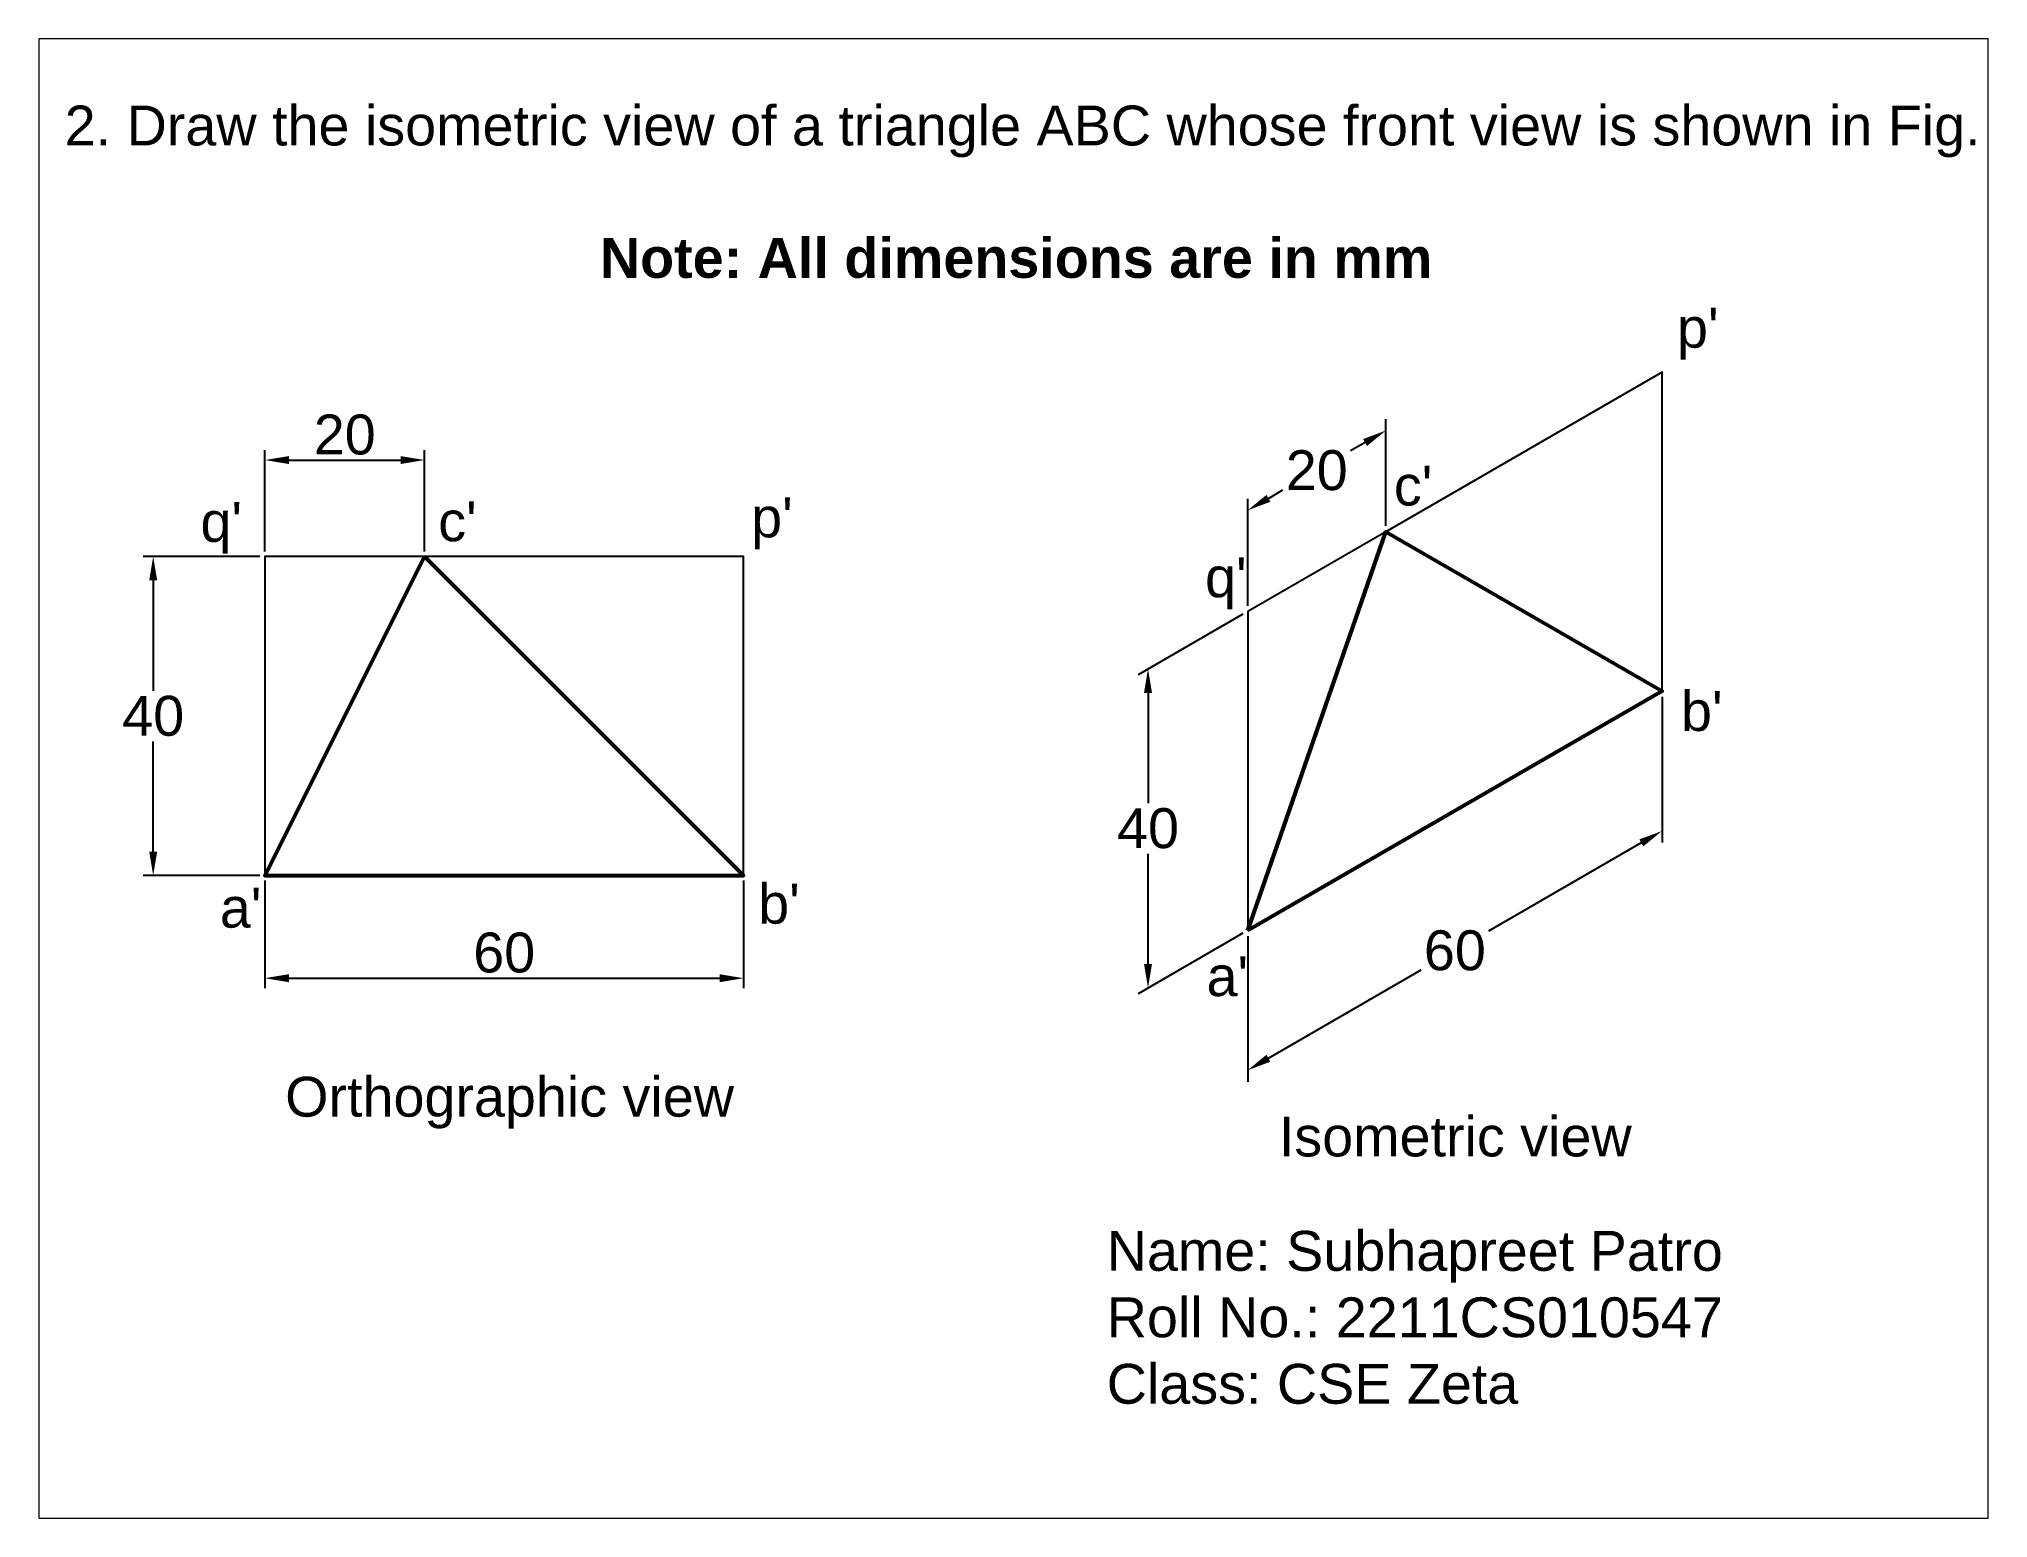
# Paper-space layout 'Layout2' of a CAD drawing. Header units: millimetres. Extents: x 26 to 231, y 20 to 176.
# The model-space entities are those that its viewports show. They can reach past a viewport. Long polylines and large blocks are cut down to what shows.
import ezdxf

# ---------------------------------------------------------------- set-up
doc = ezdxf.new("R2010")
doc.units = ezdxf.units.MM
doc.styles.get("Standard").update_dxf_attribs({"font": 'arial.ttf'})
doc.dimstyles.new('ISO-25', dxfattribs={"dimtxt": 5, "dimasz": 3, "dimexe": 1.25, "dimexo": 0.625, "dimtad": 1, "dimtih": 1, "dimtoh": 1, "dimdec": 0, "dimtxsty": 'Standard', "dimcen": 2.5, "dimadec": 0, "dimazin": 0, "dimtfac": 1, "dimtdec": 0, "dimtmove": 0, "dimatfit": 3, "dimfxl": 1, "dimarcsym": 0})

# ---------------------------------------------------------------- blocks, each defined once
blk = doc.blocks.new('*D3')
at = {"color": 0, "lineweight": -2, "transparency": 16777216}
for p, q in [((375.7, 87.31), (375.7, 73.81)), ((435.7, 87.31), (435.7, 73.81)), ((378.7, 75.06), (432.7, 75.06))]:
    blk.add_line(p, q, dxfattribs=at)
at = {"color": 0, "transparency": 16777216}
for points in [[(378.7, 75.56), (378.7, 74.56), (375.7, 75.06)], [(432.7, 75.56), (432.7, 74.56), (435.7, 75.06)]]:
    blk.add_solid(points, dxfattribs=at)
at = {"layer": 'Defpoints', "color": 0, "transparency": 16777216}
for p in [(375.7, 87.93), (435.7, 87.93), (435.7, 75.06)]:
    blk.add_point(p, dxfattribs=at)
at = {"color": 0, "transparency": 16777216, "insert": (405.7, 78.24), "char_height": 5, "attachment_point": 5}
blk.add_mtext('60', dxfattribs=at)
blk = doc.blocks.new('*D4')
at = {"color": 0, "lineweight": -2, "transparency": 16777216}
for p, q in [((375.07, 127.93), (360.43, 127.93)), ((361.68, 124.93), (361.68, 111.11)), ((361.68, 90.93), (361.68, 104.76)), ((375.07, 87.93), (360.43, 87.93))]:
    blk.add_line(p, q, dxfattribs=at)
at = {"color": 0, "transparency": 16777216}
for points in [[(361.18, 124.93), (362.18, 124.93), (361.68, 127.93)], [(361.18, 90.93), (362.18, 90.93), (361.68, 87.93)]]:
    blk.add_solid(points, dxfattribs=at)
at = {"layer": 'Defpoints', "color": 0, "transparency": 16777216}
for p in [(375.7, 127.93), (361.68, 87.93), (375.7, 87.93)]:
    blk.add_point(p, dxfattribs=at)
at = {"color": 0, "transparency": 16777216, "insert": (361.68, 107.93), "char_height": 5, "attachment_point": 5}
blk.add_mtext('40', dxfattribs=at)
blk = doc.blocks.new('*D5')
at = {"color": 0, "lineweight": -2, "transparency": 16777216}
for p, q in [((375.7, 128.56), (375.7, 141.28)), ((378.7, 140.03), (392.7, 140.03)), ((395.7, 128.56), (395.7, 141.28))]:
    blk.add_line(p, q, dxfattribs=at)
at = {"color": 0, "transparency": 16777216}
for points in [[(378.7, 140.53), (378.7, 139.53), (375.7, 140.03)], [(392.7, 140.53), (392.7, 139.53), (395.7, 140.03)]]:
    blk.add_solid(points, dxfattribs=at)
at = {"layer": 'Defpoints', "color": 0, "transparency": 16777216}
for p in [(395.7, 140.03), (375.7, 127.93), (395.7, 127.93)]:
    blk.add_point(p, dxfattribs=at)
at = {"color": 0, "transparency": 16777216, "insert": (385.7, 143.2), "char_height": 5, "attachment_point": 5}
blk.add_mtext('20', dxfattribs=at)
blk = doc.blocks.new('*D6')
at = {"color": 0, "lineweight": -2, "transparency": 16777216}
for p, q in [((516.26, 131.77), (516.26, 145.17)), ((513.66, 142.23), (511.84, 141.18)), ((498.94, 121.77), (498.94, 135.17)), ((501.54, 135.23), (503.36, 136.28))]:
    blk.add_line(p, q, dxfattribs=at)
at = {"color": 0, "transparency": 16777216}
for points in [[(513.41, 142.66), (513.91, 141.8), (516.26, 143.73)], [(501.29, 135.66), (501.79, 134.8), (498.94, 133.73)]]:
    blk.add_solid(points, dxfattribs=at)
at = {"layer": 'Defpoints', "color": 0, "transparency": 16777216}
for p in [(516.26, 143.73), (516.26, 131.05), (498.94, 121.05)]:
    blk.add_point(p, dxfattribs=at)
at = {"color": 0, "transparency": 16777216, "insert": (507.6, 138.73), "char_height": 5, "attachment_point": 5}
blk.add_mtext('20', dxfattribs=at)
blk = doc.blocks.new('*D7')
at = {"color": 0, "lineweight": -2, "transparency": 16777216}
for p, q in [((498.31, 120.69), (485.19, 113.11)), ((486.44, 110.84), (486.44, 97.01)), ((486.44, 76.84), (486.44, 90.66)), ((498.31, 80.69), (485.19, 73.11))]:
    blk.add_line(p, q, dxfattribs=at)
at = {"color": 0, "transparency": 16777216}
for points in [[(485.94, 110.84), (486.94, 110.84), (486.44, 113.84)], [(485.94, 76.84), (486.94, 76.84), (486.44, 73.84)]]:
    blk.add_solid(points, dxfattribs=at)
at = {"layer": 'Defpoints', "color": 0, "transparency": 16777216}
for p in [(498.94, 121.05), (498.94, 81.05), (486.44, 73.84)]:
    blk.add_point(p, dxfattribs=at)
at = {"color": 0, "transparency": 16777216, "insert": (486.44, 93.84), "char_height": 5, "attachment_point": 5}
blk.add_mtext('40', dxfattribs=at)
blk = doc.blocks.new('*D8')
at = {"color": 0, "lineweight": -2, "transparency": 16777216}
for p, q in [((550.9, 110.33), (550.9, 92.08)), ((548.3, 92.02), (529.13, 80.96)), ((498.94, 80.33), (498.94, 62.08)), ((501.54, 65.02), (520.71, 76.09))]:
    blk.add_line(p, q, dxfattribs=at)
at = {"color": 0, "transparency": 16777216}
for points in [[(548.05, 92.46), (548.55, 91.59), (550.9, 93.52)], [(501.29, 65.46), (501.79, 64.59), (498.94, 63.52)]]:
    blk.add_solid(points, dxfattribs=at)
at = {"layer": 'Defpoints', "color": 0, "transparency": 16777216}
for p in [(550.9, 111.05), (550.9, 93.52), (498.94, 81.05)]:
    blk.add_point(p, dxfattribs=at)
at = {"color": 0, "transparency": 16777216, "insert": (524.92, 78.52), "char_height": 5, "attachment_point": 5}
blk.add_mtext('60', dxfattribs=at)

msp = doc.modelspace()

# ---------------------------------------------------------------- linework, layer by layer
for points in [[(498.94, 81.05), (550.9, 111.05), (550.9, 151.05), (516.26, 131.05), (498.94, 121.05)], [(375.7, 87.93), (435.7, 87.93), (435.7, 127.93), (375.7, 127.93)]]:
    msp.add_lwpolyline(points, close=True)
at = {"lineweight": 53}
msp.add_lwpolyline([(498.94, 81.05), (516.26, 131.05), (550.9, 111.05), (498.94, 81.05)], dxfattribs=at)
msp.add_lwpolyline([(395.7, 127.93), (375.7, 87.93), (435.7, 87.93)], close=True, dxfattribs=at)

# ---------------------------------------------------------------- texts
at = {"char_height": 5, "attachment_point": 1}
for s, width, insert in [('2. Draw the isometric view of a triangle ABC whose front view is shown in Fig.', 253.8845, (350.58, 184.48)), ('{\\fArial|b1|i0|c0|p34;Note: All dimensions are in mm}', 120.5751, (417.7, 167.88)), ("p'", 9.7383, (552.78, 159.12)), ("c'", 6.7135, (517.27, 139.33)), ("q'", 6.3447, (367.61, 134.78)), ("c'", 6.7135, (397.42, 134.85)), ("p'", 9.7383, (436.67, 135.34)), ("q'", 6.3447, (493.59, 127.83)), ("b'", 8.4104, (553.28, 111.06)), ("a'", 2.8772, (370.04, 86.4)), ("b'", 8.4104, (437.55, 86.9)), ("a'", 2.8772, (493.78, 77.81)), ('Orthographic view', 63.0219, (378.23, 62.7)), ('Isometric view', 91.3954, (502.85, 57.71)), ('Name: Subhapreet Patro\\PRoll No.: 2211CS010547\\PClass: CSE Zeta', 99.9001, (481.26, 43.37))]:
    msp.add_mtext_dynamic_manual_height_columns(s, width=width, gutter_width=25, heights=[0], dxfattribs=dict(at, insert=insert))

# ---------------------------------------------------------------- dimensions: what is measured, and where the dimension line sits
for p1, p2, distance, picture, middle in [((375.7, 127.93), (395.7, 127.93), 12.09, '*D5', (385.7, 143.2)), ((498.94, 121.05), (516.26, 131.05), 10.98, '*D6', (507.6, 138.73)), ((375.7, 127.93), (375.7, 87.93), -14.01, '*D4', (361.68, 107.93)), ((498.94, 121.05), (498.94, 81.05), -12.5, '*D7', (486.44, 93.84)), ((498.94, 81.05), (550.9, 111.05), -15.18, '*D8', (524.92, 78.52)), ((375.7, 87.93), (435.7, 87.93), -12.88, '*D3', (405.7, 78.24))]:
    dim = msp.add_aligned_dim(p1=p1, p2=p2, distance=distance, dimstyle='ISO-25')
    dim.commit()
    dim.dimension.update_dxf_attribs({"geometry": picture, "text_midpoint": middle})

psp = doc.layouts.new('Layout2')

# ---------------------------------------------------------------- viewports
at = {"layer": '0'}
psp.add_viewport(center=(128.5, 97.5), size=(205.6, 156), view_center_point=(469.57, 100.1), view_height=185.4596, dxfattribs=at)

doc.saveas('drawing.dxf')
